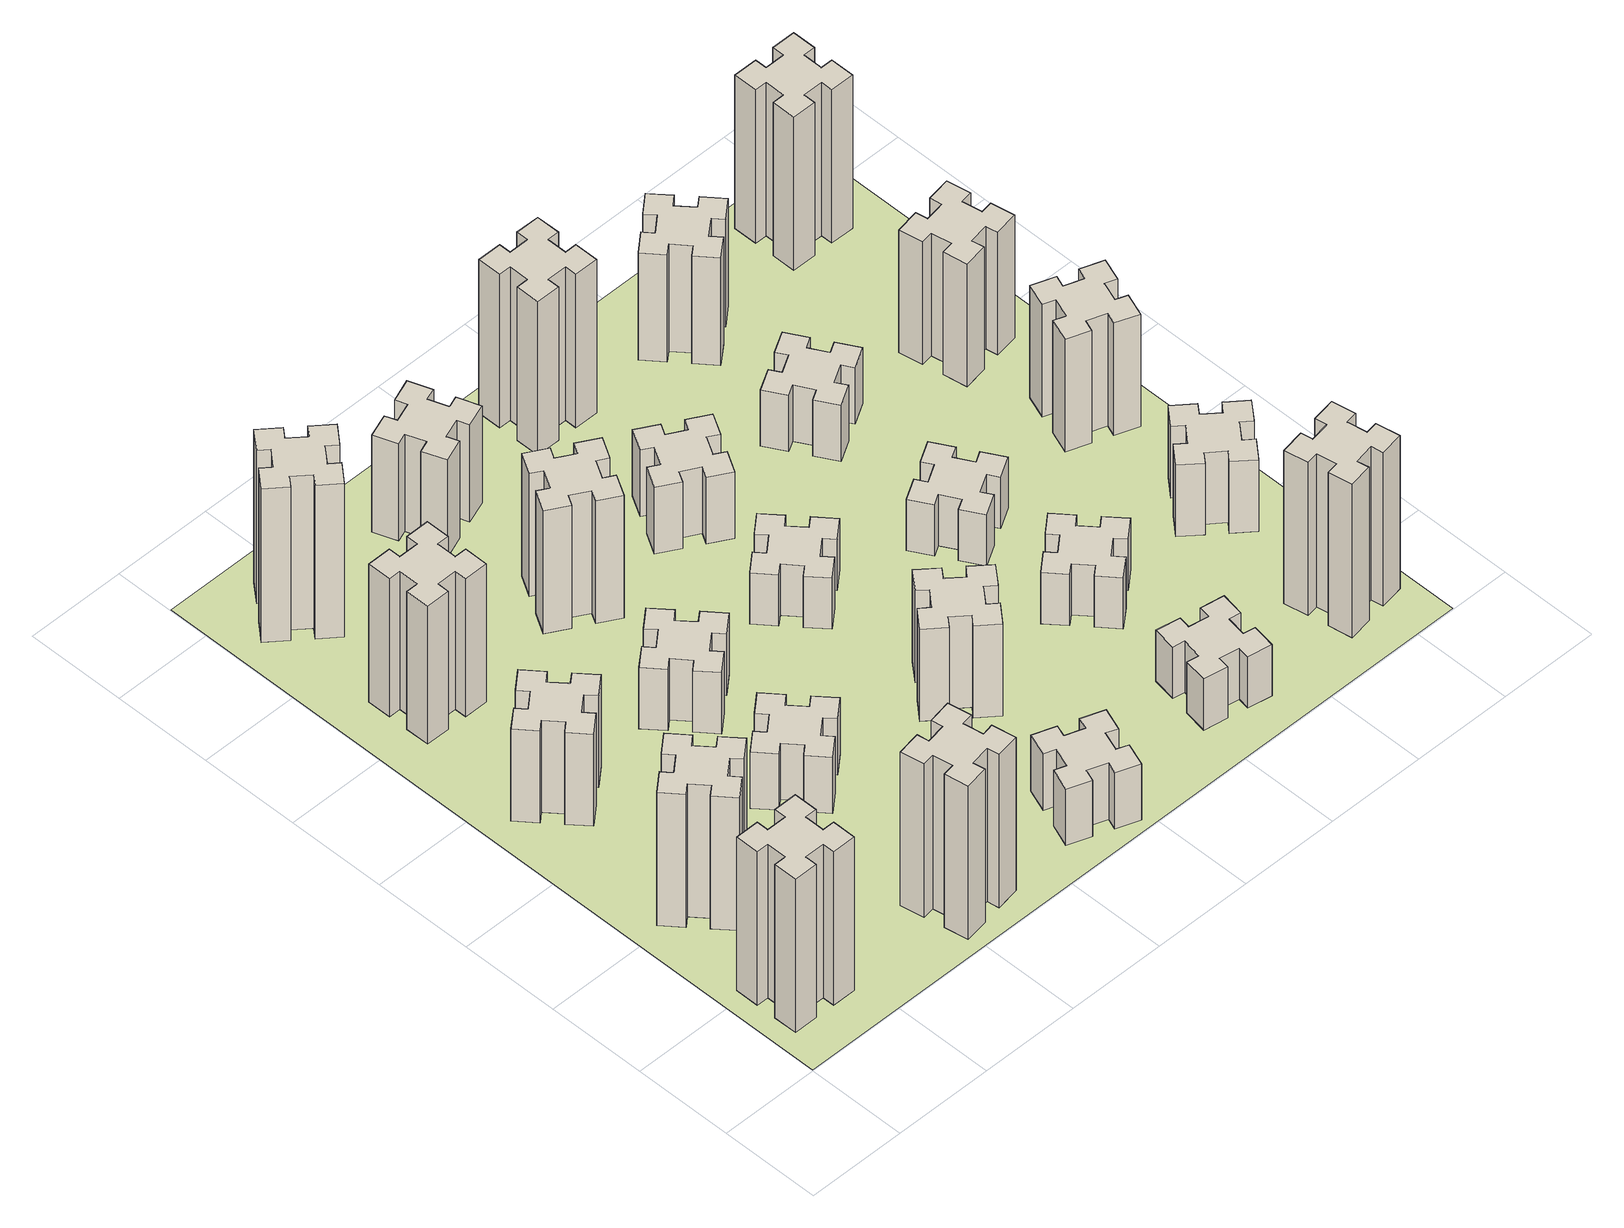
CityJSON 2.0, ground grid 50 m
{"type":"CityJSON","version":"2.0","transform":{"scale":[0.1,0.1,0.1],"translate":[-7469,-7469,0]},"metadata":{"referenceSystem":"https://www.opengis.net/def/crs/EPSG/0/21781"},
"CityObjects":{
"building1":{"type":"Building","attributes":{"class":"1000","function":"1000","usage":"1000","yearOfConstruction":2016,"roofType":"1000","measuredHeight":90,"storeysAboveGround":30,"storeysBelowGround":0},"geometry":[{"type":"Solid","lod":"1","boundaries":[[[[0,1,2,3,4,5,6,7,8,9,10,11,12,13,14,15,16,17,18,19]],[[17,16,20,21]],[[16,15,22,20]],[[15,14,23,22]],[[14,13,24,23]],[[13,12,25,24]],[[12,11,26,25]],[[11,10,27,26]],[[10,9,28,27]],[[9,8,29,28]],[[8,7,30,29]],[[7,6,31,30]],[[6,5,32,31]],[[5,4,33,32]],[[4,3,34,33]],[[3,2,35,34]],[[2,1,36,35]],[[1,0,37,36]],[[0,19,38,37]],[[19,18,39,38]],[[18,17,21,39]],[[24,25,26,27,28,29,30,31,32,33,34,35,36,37,38,39,21,20,22,23]]]]}]},
"building2":{"type":"Building","attributes":{"class":"1000","function":"1000","usage":"1000","yearOfConstruction":2016,"roofType":"1000","measuredHeight":78,"storeysAboveGround":30,"storeysBelowGround":0},"geometry":[{"type":"Solid","lod":"1","boundaries":[[[[40,41,42,43,44,45,46,47,48,49,50,51,52,53,54,55,56,57,58,59]],[[57,56,60,61]],[[56,55,62,60]],[[55,54,63,62]],[[54,53,64,63]],[[53,52,65,64]],[[52,51,66,65]],[[51,50,67,66]],[[50,49,68,67]],[[49,48,69,68]],[[48,47,70,69]],[[47,46,71,70]],[[46,45,72,71]],[[45,44,73,72]],[[44,43,74,73]],[[43,42,75,74]],[[42,41,76,75]],[[41,40,77,76]],[[40,59,78,77]],[[59,58,79,78]],[[58,57,61,79]],[[64,65,66,67,68,69,70,71,72,73,74,75,76,77,78,79,61,60,62,63]]]]}]},
"building3":{"type":"Building","attributes":{"class":"1000","function":"1000","usage":"1000","yearOfConstruction":2016,"roofType":"1000","measuredHeight":54,"storeysAboveGround":30,"storeysBelowGround":0},"geometry":[{"type":"Solid","lod":"1","boundaries":[[[[80,81,82,83,84,85,86,87,88,89,90,91,92,93,94,95,96,97,98,99]],[[97,96,100,101]],[[96,95,102,100]],[[95,94,103,102]],[[94,93,104,103]],[[93,92,105,104]],[[92,91,106,105]],[[91,90,107,106]],[[90,89,108,107]],[[89,88,109,108]],[[88,87,110,109]],[[87,86,111,110]],[[86,85,112,111]],[[85,84,113,112]],[[84,83,114,113]],[[83,82,115,114]],[[82,81,116,115]],[[81,80,117,116]],[[80,99,118,117]],[[99,98,119,118]],[[98,97,101,119]],[[104,105,106,107,108,109,110,111,112,113,114,115,116,117,118,119,101,100,102,103]]]]}]},
"building4":{"type":"Building","attributes":{"class":"1000","function":"1000","usage":"1000","yearOfConstruction":2016,"roofType":"1000","measuredHeight":81,"storeysAboveGround":30,"storeysBelowGround":0},"geometry":[{"type":"Solid","lod":"1","boundaries":[[[[120,121,122,123,124,125,126,127,128,129,130,131,132,133,134,135,136,137,138,139]],[[137,136,140,141]],[[136,135,142,140]],[[135,134,143,142]],[[134,133,144,143]],[[133,132,145,144]],[[132,131,146,145]],[[131,130,147,146]],[[130,129,148,147]],[[129,128,149,148]],[[128,127,150,149]],[[127,126,151,150]],[[126,125,152,151]],[[125,124,153,152]],[[124,123,154,153]],[[123,122,155,154]],[[122,121,156,155]],[[121,120,157,156]],[[120,139,158,157]],[[139,138,159,158]],[[138,137,141,159]],[[144,145,146,147,148,149,150,151,152,153,154,155,156,157,158,159,141,140,142,143]]]]}]},
"building5":{"type":"Building","attributes":{"class":"1000","function":"1000","usage":"1000","yearOfConstruction":2016,"roofType":"1000","measuredHeight":90,"storeysAboveGround":30,"storeysBelowGround":0},"geometry":[{"type":"Solid","lod":"1","boundaries":[[[[160,161,162,163,164,165,166,167,168,169,170,171,172,173,174,175,176,177,178,179]],[[177,176,180,181]],[[176,175,182,180]],[[175,174,183,182]],[[174,173,184,183]],[[173,172,185,184]],[[172,171,186,185]],[[171,170,187,186]],[[170,169,188,187]],[[169,168,189,188]],[[168,167,190,189]],[[167,166,191,190]],[[166,165,192,191]],[[165,164,193,192]],[[164,163,194,193]],[[163,162,195,194]],[[162,161,196,195]],[[161,160,197,196]],[[160,179,198,197]],[[179,178,199,198]],[[178,177,181,199]],[[184,185,186,187,188,189,190,191,192,193,194,195,196,197,198,199,181,180,182,183]]]]}]},
"building6":{"type":"Building","attributes":{"class":"1000","function":"1000","usage":"1000","yearOfConstruction":2016,"roofType":"1000","measuredHeight":90,"storeysAboveGround":30,"storeysBelowGround":0},"geometry":[{"type":"Solid","lod":"1","boundaries":[[[[200,201,202,203,204,205,206,207,208,209,210,211,212,213,214,215,216,217,218,219]],[[217,216,220,221]],[[216,215,222,220]],[[215,214,223,222]],[[214,213,224,223]],[[213,212,225,224]],[[212,211,226,225]],[[211,210,227,226]],[[210,209,228,227]],[[209,208,229,228]],[[208,207,230,229]],[[207,206,231,230]],[[206,205,232,231]],[[205,204,233,232]],[[204,203,234,233]],[[203,202,235,234]],[[202,201,236,235]],[[201,200,237,236]],[[200,219,238,237]],[[219,218,239,238]],[[218,217,221,239]],[[224,225,226,227,228,229,230,231,232,233,234,235,236,237,238,239,221,220,222,223]]]]}]},
"building7":{"type":"Building","attributes":{"class":"1000","function":"1000","usage":"1000","yearOfConstruction":2016,"roofType":"1000","measuredHeight":33,"storeysAboveGround":30,"storeysBelowGround":0},"geometry":[{"type":"Solid","lod":"1","boundaries":[[[[240,241,242,243,244,245,246,247,248,249,250,251,252,253,254,255,256,257,258,259]],[[257,256,260,261]],[[256,255,262,260]],[[255,254,263,262]],[[254,253,264,263]],[[253,252,265,264]],[[252,251,266,265]],[[251,250,267,266]],[[250,249,268,267]],[[249,248,269,268]],[[248,247,270,269]],[[247,246,271,270]],[[246,245,272,271]],[[245,244,273,272]],[[244,243,274,273]],[[243,242,275,274]],[[242,241,276,275]],[[241,240,277,276]],[[240,259,278,277]],[[259,258,279,278]],[[258,257,261,279]],[[264,265,266,267,268,269,270,271,272,273,274,275,276,277,278,279,261,260,262,263]]]]}]},
"building8":{"type":"Building","attributes":{"class":"1000","function":"1000","usage":"1000","yearOfConstruction":2016,"roofType":"1000","measuredHeight":36,"storeysAboveGround":30,"storeysBelowGround":0},"geometry":[{"type":"Solid","lod":"1","boundaries":[[[[280,281,282,283,284,285,286,287,288,289,290,291,292,293,294,295,296,297,298,299]],[[297,296,300,301]],[[296,295,302,300]],[[295,294,303,302]],[[294,293,304,303]],[[293,292,305,304]],[[292,291,306,305]],[[291,290,307,306]],[[290,289,308,307]],[[289,288,309,308]],[[288,287,310,309]],[[287,286,311,310]],[[286,285,312,311]],[[285,284,313,312]],[[284,283,314,313]],[[283,282,315,314]],[[282,281,316,315]],[[281,280,317,316]],[[280,299,318,317]],[[299,298,319,318]],[[298,297,301,319]],[[304,305,306,307,308,309,310,311,312,313,314,315,316,317,318,319,301,300,302,303]]]]}]},
"building9":{"type":"Building","attributes":{"class":"1000","function":"1000","usage":"1000","yearOfConstruction":2016,"roofType":"1000","measuredHeight":33,"storeysAboveGround":30,"storeysBelowGround":0},"geometry":[{"type":"Solid","lod":"1","boundaries":[[[[320,321,322,323,324,325,326,327,328,329,330,331,332,333,334,335,336,337,338,339]],[[337,336,340,341]],[[336,335,342,340]],[[335,334,343,342]],[[334,333,344,343]],[[333,332,345,344]],[[332,331,346,345]],[[331,330,347,346]],[[330,329,348,347]],[[329,328,349,348]],[[328,327,350,349]],[[327,326,351,350]],[[326,325,352,351]],[[325,324,353,352]],[[324,323,354,353]],[[323,322,355,354]],[[322,321,356,355]],[[321,320,357,356]],[[320,339,358,357]],[[339,338,359,358]],[[338,337,341,359]],[[344,345,346,347,348,349,350,351,352,353,354,355,356,357,358,359,341,340,342,343]]]]}]},
"building10":{"type":"Building","attributes":{"class":"1000","function":"1000","usage":"1000","yearOfConstruction":2016,"roofType":"1000","measuredHeight":72,"storeysAboveGround":30,"storeysBelowGround":0},"geometry":[{"type":"Solid","lod":"1","boundaries":[[[[360,361,362,363,364,365,366,367,368,369,370,371,372,373,374,375,376,377,378,379]],[[377,376,380,381]],[[376,375,382,380]],[[375,374,383,382]],[[374,373,384,383]],[[373,372,385,384]],[[372,371,386,385]],[[371,370,387,386]],[[370,369,388,387]],[[369,368,389,388]],[[368,367,390,389]],[[367,366,391,390]],[[366,365,392,391]],[[365,364,393,392]],[[364,363,394,393]],[[363,362,395,394]],[[362,361,396,395]],[[361,360,397,396]],[[360,379,398,397]],[[379,378,399,398]],[[378,377,381,399]],[[384,385,386,387,388,389,390,391,392,393,394,395,396,397,398,399,381,380,382,383]]]]}]},
"building11":{"type":"Building","attributes":{"class":"1000","function":"1000","usage":"1000","yearOfConstruction":2016,"roofType":"1000","measuredHeight":57,"storeysAboveGround":30,"storeysBelowGround":0},"geometry":[{"type":"Solid","lod":"1","boundaries":[[[[400,401,402,403,404,405,406,407,408,409,410,411,412,413,414,415,416,417,418,419]],[[417,416,420,421]],[[416,415,422,420]],[[415,414,423,422]],[[414,413,424,423]],[[413,412,425,424]],[[412,411,426,425]],[[411,410,427,426]],[[410,409,428,427]],[[409,408,429,428]],[[408,407,430,429]],[[407,406,431,430]],[[406,405,432,431]],[[405,404,433,432]],[[404,403,434,433]],[[403,402,435,434]],[[402,401,436,435]],[[401,400,437,436]],[[400,419,438,437]],[[419,418,439,438]],[[418,417,421,439]],[[424,425,426,427,428,429,430,431,432,433,434,435,436,437,438,439,421,420,422,423]]]]}]},
"building12":{"type":"Building","attributes":{"class":"1000","function":"1000","usage":"1000","yearOfConstruction":2016,"roofType":"1000","measuredHeight":54,"storeysAboveGround":30,"storeysBelowGround":0},"geometry":[{"type":"Solid","lod":"1","boundaries":[[[[440,441,442,443,444,445,446,447,448,449,450,451,452,453,454,455,456,457,458,459]],[[457,456,460,461]],[[456,455,462,460]],[[455,454,463,462]],[[454,453,464,463]],[[453,452,465,464]],[[452,451,466,465]],[[451,450,467,466]],[[450,449,468,467]],[[449,448,469,468]],[[448,447,470,469]],[[447,446,471,470]],[[446,445,472,471]],[[445,444,473,472]],[[444,443,474,473]],[[443,442,475,474]],[[442,441,476,475]],[[441,440,477,476]],[[440,459,478,477]],[[459,458,479,478]],[[458,457,461,479]],[[464,465,466,467,468,469,470,471,472,473,474,475,476,477,478,479,461,460,462,463]]]]}]},
"building13":{"type":"Building","attributes":{"class":"1000","function":"1000","usage":"1000","yearOfConstruction":2016,"roofType":"1000","measuredHeight":30,"storeysAboveGround":30,"storeysBelowGround":0},"geometry":[{"type":"Solid","lod":"1","boundaries":[[[[480,481,482,483,484,485,486,487,488,489,490,491,492,493,494,495,496,497,498,499]],[[497,496,500,501]],[[496,495,502,500]],[[495,494,503,502]],[[494,493,504,503]],[[493,492,505,504]],[[492,491,506,505]],[[491,490,507,506]],[[490,489,508,507]],[[489,488,509,508]],[[488,487,510,509]],[[487,486,511,510]],[[486,485,512,511]],[[485,484,513,512]],[[484,483,514,513]],[[483,482,515,514]],[[482,481,516,515]],[[481,480,517,516]],[[480,499,518,517]],[[499,498,519,518]],[[498,497,501,519]],[[504,505,506,507,508,509,510,511,512,513,514,515,516,517,518,519,501,500,502,503]]]]}]},
"building14":{"type":"Building","attributes":{"class":"1000","function":"1000","usage":"1000","yearOfConstruction":2016,"roofType":"1000","measuredHeight":39,"storeysAboveGround":30,"storeysBelowGround":0},"geometry":[{"type":"Solid","lod":"1","boundaries":[[[[520,521,522,523,524,525,526,527,528,529,530,531,532,533,534,535,536,537,538,539]],[[537,536,540,541]],[[536,535,542,540]],[[535,534,543,542]],[[534,533,544,543]],[[533,532,545,544]],[[532,531,546,545]],[[531,530,547,546]],[[530,529,548,547]],[[529,528,549,548]],[[528,527,550,549]],[[527,526,551,550]],[[526,525,552,551]],[[525,524,553,552]],[[524,523,554,553]],[[523,522,555,554]],[[522,521,556,555]],[[521,520,557,556]],[[520,539,558,557]],[[539,538,559,558]],[[538,537,541,559]],[[544,545,546,547,548,549,550,551,552,553,554,555,556,557,558,559,541,540,542,543]]]]}]},
"building15":{"type":"Building","attributes":{"class":"1000","function":"1000","usage":"1000","yearOfConstruction":2016,"roofType":"1000","measuredHeight":30,"storeysAboveGround":30,"storeysBelowGround":0},"geometry":[{"type":"Solid","lod":"1","boundaries":[[[[560,561,562,563,564,565,566,567,568,569,570,571,572,573,574,575,576,577,578,579]],[[577,576,580,581]],[[576,575,582,580]],[[575,574,583,582]],[[574,573,584,583]],[[573,572,585,584]],[[572,571,586,585]],[[571,570,587,586]],[[570,569,588,587]],[[569,568,589,588]],[[568,567,590,589]],[[567,566,591,590]],[[566,565,592,591]],[[565,564,593,592]],[[564,563,594,593]],[[563,562,595,594]],[[562,561,596,595]],[[561,560,597,596]],[[560,579,598,597]],[[579,578,599,598]],[[578,577,581,599]],[[584,585,586,587,588,589,590,591,592,593,594,595,596,597,598,599,581,580,582,583]]]]}]},
"building16":{"type":"Building","attributes":{"class":"1000","function":"1000","usage":"1000","yearOfConstruction":2016,"roofType":"1000","measuredHeight":90,"storeysAboveGround":30,"storeysBelowGround":0},"geometry":[{"type":"Solid","lod":"1","boundaries":[[[[600,601,602,603,604,605,606,607,608,609,610,611,612,613,614,615,616,617,618,619]],[[617,616,620,621]],[[616,615,622,620]],[[615,614,623,622]],[[614,613,624,623]],[[613,612,625,624]],[[612,611,626,625]],[[611,610,627,626]],[[610,609,628,627]],[[609,608,629,628]],[[608,607,630,629]],[[607,606,631,630]],[[606,605,632,631]],[[605,604,633,632]],[[604,603,634,633]],[[603,602,635,634]],[[602,601,636,635]],[[601,600,637,636]],[[600,619,638,637]],[[619,618,639,638]],[[618,617,621,639]],[[624,625,626,627,628,629,630,631,632,633,634,635,636,637,638,639,621,620,622,623]]]]}]},
"building17":{"type":"Building","attributes":{"class":"1000","function":"1000","usage":"1000","yearOfConstruction":2016,"roofType":"1000","measuredHeight":30,"storeysAboveGround":30,"storeysBelowGround":0},"geometry":[{"type":"Solid","lod":"1","boundaries":[[[[640,641,642,643,644,645,646,647,648,649,650,651,652,653,654,655,656,657,658,659]],[[657,656,660,661]],[[656,655,662,660]],[[655,654,663,662]],[[654,653,664,663]],[[653,652,665,664]],[[652,651,666,665]],[[651,650,667,666]],[[650,649,668,667]],[[649,648,669,668]],[[648,647,670,669]],[[647,646,671,670]],[[646,645,672,671]],[[645,644,673,672]],[[644,643,674,673]],[[643,642,675,674]],[[642,641,676,675]],[[641,640,677,676]],[[640,659,678,677]],[[659,658,679,678]],[[658,657,661,679]],[[664,665,666,667,668,669,670,671,672,673,674,675,676,677,678,679,661,660,662,663]]]]}]},
"building18":{"type":"Building","attributes":{"class":"1000","function":"1000","usage":"1000","yearOfConstruction":2016,"roofType":"1000","measuredHeight":30,"storeysAboveGround":30,"storeysBelowGround":0},"geometry":[{"type":"Solid","lod":"1","boundaries":[[[[680,681,682,683,684,685,686,687,688,689,690,691,692,693,694,695,696,697,698,699]],[[697,696,700,701]],[[696,695,702,700]],[[695,694,703,702]],[[694,693,704,703]],[[693,692,705,704]],[[692,691,706,705]],[[691,690,707,706]],[[690,689,708,707]],[[689,688,709,708]],[[688,687,710,709]],[[687,686,711,710]],[[686,685,712,711]],[[685,684,713,712]],[[684,683,714,713]],[[683,682,715,714]],[[682,681,716,715]],[[681,680,717,716]],[[680,699,718,717]],[[699,698,719,718]],[[698,697,701,719]],[[704,705,706,707,708,709,710,711,712,713,714,715,716,717,718,719,701,700,702,703]]]]}]},
"building19":{"type":"Building","attributes":{"class":"1000","function":"1000","usage":"1000","yearOfConstruction":2016,"roofType":"1000","measuredHeight":33,"storeysAboveGround":30,"storeysBelowGround":0},"geometry":[{"type":"Solid","lod":"1","boundaries":[[[[720,721,722,723,724,725,726,727,728,729,730,731,732,733,734,735,736,737,738,739]],[[737,736,740,741]],[[736,735,742,740]],[[735,734,743,742]],[[734,733,744,743]],[[733,732,745,744]],[[732,731,746,745]],[[731,730,747,746]],[[730,729,748,747]],[[729,728,749,748]],[[728,727,750,749]],[[727,726,751,750]],[[726,725,752,751]],[[725,724,753,752]],[[724,723,754,753]],[[723,722,755,754]],[[722,721,756,755]],[[721,720,757,756]],[[720,739,758,757]],[[739,738,759,758]],[[738,737,741,759]],[[744,745,746,747,748,749,750,751,752,753,754,755,756,757,758,759,741,740,742,743]]]]}]},
"building20":{"type":"Building","attributes":{"class":"1000","function":"1000","usage":"1000","yearOfConstruction":2016,"roofType":"1000","measuredHeight":90,"storeysAboveGround":30,"storeysBelowGround":0},"geometry":[{"type":"Solid","lod":"1","boundaries":[[[[760,761,762,763,764,765,766,767,768,769,770,771,772,773,774,775,776,777,778,779]],[[777,776,780,781]],[[776,775,782,780]],[[775,774,783,782]],[[774,773,784,783]],[[773,772,785,784]],[[772,771,786,785]],[[771,770,787,786]],[[770,769,788,787]],[[769,768,789,788]],[[768,767,790,789]],[[767,766,791,790]],[[766,765,792,791]],[[765,764,793,792]],[[764,763,794,793]],[[763,762,795,794]],[[762,761,796,795]],[[761,760,797,796]],[[760,779,798,797]],[[779,778,799,798]],[[778,777,781,799]],[[784,785,786,787,788,789,790,791,792,793,794,795,796,797,798,799,781,780,782,783]]]]}]},
"building21":{"type":"Building","attributes":{"class":"1000","function":"1000","usage":"1000","yearOfConstruction":2016,"roofType":"1000","measuredHeight":63,"storeysAboveGround":30,"storeysBelowGround":0},"geometry":[{"type":"Solid","lod":"1","boundaries":[[[[800,801,802,803,804,805,806,807,808,809,810,811,812,813,814,815,816,817,818,819]],[[817,816,820,821]],[[816,815,822,820]],[[815,814,823,822]],[[814,813,824,823]],[[813,812,825,824]],[[812,811,826,825]],[[811,810,827,826]],[[810,809,828,827]],[[809,808,829,828]],[[808,807,830,829]],[[807,806,831,830]],[[806,805,832,831]],[[805,804,833,832]],[[804,803,834,833]],[[803,802,835,834]],[[802,801,836,835]],[[801,800,837,836]],[[800,819,838,837]],[[819,818,839,838]],[[818,817,821,839]],[[824,825,826,827,828,829,830,831,832,833,834,835,836,837,838,839,821,820,822,823]]]]}]},
"building22":{"type":"Building","attributes":{"class":"1000","function":"1000","usage":"1000","yearOfConstruction":2016,"roofType":"1000","measuredHeight":42,"storeysAboveGround":30,"storeysBelowGround":0},"geometry":[{"type":"Solid","lod":"1","boundaries":[[[[840,841,842,843,844,845,846,847,848,849,850,851,852,853,854,855,856,857,858,859]],[[857,856,860,861]],[[856,855,862,860]],[[855,854,863,862]],[[854,853,864,863]],[[853,852,865,864]],[[852,851,866,865]],[[851,850,867,866]],[[850,849,868,867]],[[849,848,869,868]],[[848,847,870,869]],[[847,846,871,870]],[[846,845,872,871]],[[845,844,873,872]],[[844,843,874,873]],[[843,842,875,874]],[[842,841,876,875]],[[841,840,877,876]],[[840,859,878,877]],[[859,858,879,878]],[[858,857,861,879]],[[864,865,866,867,868,869,870,871,872,873,874,875,876,877,878,879,861,860,862,863]]]]}]},
"building23":{"type":"Building","attributes":{"class":"1000","function":"1000","usage":"1000","yearOfConstruction":2016,"roofType":"1000","measuredHeight":66,"storeysAboveGround":30,"storeysBelowGround":0},"geometry":[{"type":"Solid","lod":"1","boundaries":[[[[880,881,882,883,884,885,886,887,888,889,890,891,892,893,894,895,896,897,898,899]],[[897,896,900,901]],[[896,895,902,900]],[[895,894,903,902]],[[894,893,904,903]],[[893,892,905,904]],[[892,891,906,905]],[[891,890,907,906]],[[890,889,908,907]],[[889,888,909,908]],[[888,887,910,909]],[[887,886,911,910]],[[886,885,912,911]],[[885,884,913,912]],[[884,883,914,913]],[[883,882,915,914]],[[882,881,916,915]],[[881,880,917,916]],[[880,899,918,917]],[[899,898,919,918]],[[898,897,901,919]],[[904,905,906,907,908,909,910,911,912,913,914,915,916,917,918,919,901,900,902,903]]]]}]},
"building24":{"type":"Building","attributes":{"class":"1000","function":"1000","usage":"1000","yearOfConstruction":2016,"roofType":"1000","measuredHeight":72,"storeysAboveGround":30,"storeysBelowGround":0},"geometry":[{"type":"Solid","lod":"1","boundaries":[[[[920,921,922,923,924,925,926,927,928,929,930,931,932,933,934,935,936,937,938,939]],[[937,936,940,941]],[[936,935,942,940]],[[935,934,943,942]],[[934,933,944,943]],[[933,932,945,944]],[[932,931,946,945]],[[931,930,947,946]],[[930,929,948,947]],[[929,928,949,948]],[[928,927,950,949]],[[927,926,951,950]],[[926,925,952,951]],[[925,924,953,952]],[[924,923,954,953]],[[923,922,955,954]],[[922,921,956,955]],[[921,920,957,956]],[[920,939,958,957]],[[939,938,959,958]],[[938,937,941,959]],[[944,945,946,947,948,949,950,951,952,953,954,955,956,957,958,959,941,940,942,943]]]]}]},
"building25":{"type":"Building","attributes":{"class":"1000","function":"1000","usage":"1000","yearOfConstruction":2016,"roofType":"1000","measuredHeight":90,"storeysAboveGround":30,"storeysBelowGround":0},"geometry":[{"type":"Solid","lod":"1","boundaries":[[[[960,961,962,963,964,965,966,967,968,969,970,971,972,973,974,975,976,977,978,979]],[[977,976,980,981]],[[976,975,982,980]],[[975,974,983,982]],[[974,973,984,983]],[[973,972,985,984]],[[972,971,986,985]],[[971,970,987,986]],[[970,969,988,987]],[[969,968,989,988]],[[968,967,990,989]],[[967,966,991,990]],[[966,965,992,991]],[[965,964,993,992]],[[964,963,994,993]],[[963,962,995,994]],[[962,961,996,995]],[[961,960,997,996]],[[960,979,998,997]],[[979,978,999,998]],[[978,977,981,999]],[[984,985,986,987,988,989,990,991,992,993,994,995,996,997,998,999,981,980,982,983]]]]}]},
"landuse1":{"type":"LandUse","attributes":{"name":"plot1","function":"1010"},"geometry":[{"type":"MultiSurface","lod":"1","boundaries":[[[1000,1001,1002,1003]]]}]}
},
"vertices":[
[165,425,0],[165,325,0],[105,325,0],[105,205,0],[225,205,0],[225,265,0],[325,265,0],[325,205,0],[445,205,0],[445,325,0],[385,325,0],[385,425,0],[445,425,0],[445,545,0],[325,545,0],[325,485,0],[225,485,0],[225,545,0],[105,545,0],[105,425,0],[225,485,900],[225,545,900],[325,485,900],[325,545,900],[445,545,900],[445,425,900],[385,425,900],[385,325,900],[445,325,900],[445,205,900],[325,205,900],[325,265,900],[225,265,900],[225,205,900],[105,205,900],[105,325,900],[165,325,900],[165,425,900],[105,425,900],[105,545,900],
[408,899,0],[484,963,0],[523,917,0],[615,994,0],[538,1086,0],[492,1048,0],[427,1124,0],[473,1163,0],[396,1255,0],[304,1178,0],[343,1132,0],[266,1067,0],[228,1113,0],[136,1036,0],[213,944,0],[259,983,0],[323,906,0],[277,868,0],[354,776,0],[446,853,0],[323,906,780],[277,868,780],[259,983,780],[213,944,780],[136,1036,780],[228,1113,780],[266,1067,780],[343,1132,780],[304,1178,780],[396,1255,780],[473,1163,780],[427,1124,780],[492,1048,780],[538,1086,780],[615,994,780],[523,917,780],[484,963,780],[408,899,780],[446,853,780],[354,776,780],
[492,1888,0],[427,1964,0],[473,2003,0],[396,2095,0],[304,2018,0],[343,1972,0],[266,1907,0],[228,1953,0],[136,1876,0],[213,1784,0],[259,1823,0],[323,1746,0],[277,1708,0],[354,1616,0],[446,1693,0],[408,1739,0],[484,1803,0],[523,1757,0],[615,1834,0],[538,1926,0],[484,1803,540],[523,1757,540],[408,1739,540],[446,1693,540],[354,1616,540],[277,1708,540],[323,1746,540],[259,1823,540],[213,1784,540],[136,1876,540],[228,1953,540],[266,1907,540],[343,1972,540],[304,2018,540],[396,2095,540],[473,2003,540],[427,1964,540],[492,1888,540],[538,1926,540],[615,1834,540],
[485,2545,0],[485,2645,0],[545,2645,0],[545,2765,0],[425,2765,0],[425,2705,0],[325,2705,0],[325,2765,0],[205,2765,0],[205,2645,0],[265,2645,0],[265,2545,0],[205,2545,0],[205,2425,0],[325,2425,0],[325,2485,0],[425,2485,0],[425,2425,0],[545,2425,0],[545,2545,0],[425,2485,810],[425,2425,810],[325,2485,810],[325,2425,810],[205,2425,810],[205,2545,810],[265,2545,810],[265,2645,810],[205,2645,810],[205,2765,810],[325,2765,810],[325,2705,810],[425,2705,810],[425,2765,810],[545,2765,810],[545,2645,810],[485,2645,810],[485,2545,810],[545,2545,810],[545,2425,810],
[1085,158,0],[1184,176,0],[1194,117,0],[1312,137,0],[1291,256,0],[1232,245,0],[1215,344,0],[1274,354,0],[1253,472,0],[1135,451,0],[1145,392,0],[1047,375,0],[1037,434,0],[918,413,0],[939,295,0],[998,305,0],[1016,207,0],[957,197,0],[977,78,0],[1096,99,0],[1016,207,900],[957,197,900],[998,305,900],[939,295,900],[918,413,900],[1037,434,900],[1047,375,900],[1145,392,900],[1135,451,900],[1253,472,900],[1274,354,900],[1215,344,900],[1232,245,900],[1291,256,900],[1312,137,900],[1194,117,900],[1184,176,900],[1085,158,900],[1096,99,900],[977,78,900],
[484,3387,0],[408,3452,0],[446,3498,0],[354,3575,0],[277,3483,0],[323,3444,0],[259,3368,0],[213,3406,0],[136,3314,0],[228,3237,0],[266,3283,0],[343,3219,0],[304,3173,0],[396,3096,0],[473,3188,0],[427,3226,0],[492,3303,0],[538,3264,0],[615,3356,0],[523,3433,0],[492,3303,900],[538,3264,900],[427,3226,900],[473,3188,900],[396,3096,900],[304,3173,900],[343,3219,900],[266,3283,900],[228,3237,900],[136,3314,900],[213,3406,900],[259,3368,900],[323,3444,900],[277,3483,900],[354,3575,900],[446,3498,900],[408,3452,900],[484,3387,900],[523,3433,900],[615,3356,900],
[1083,1332,0],[1006,1267,0],[968,1313,0],[876,1236,0],[953,1144,0],[999,1183,0],[1063,1106,0],[1017,1068,0],[1094,976,0],[1186,1053,0],[1148,1099,0],[1224,1163,0],[1263,1117,0],[1355,1194,0],[1278,1286,0],[1232,1248,0],[1167,1324,0],[1213,1363,0],[1136,1455,0],[1044,1378,0],[1167,1324,330],[1213,1363,330],[1232,1248,330],[1278,1286,330],[1355,1194,330],[1263,1117,330],[1224,1163,330],[1148,1099,330],[1186,1053,330],[1094,976,330],[1017,1068,330],[1063,1106,330],[999,1183,330],[953,1144,330],[876,1236,330],[968,1313,330],[1006,1267,330],[1083,1332,330],[1044,1378,330],[1136,1455,330],
[1083,1972,0],[1006,1907,0],[968,1953,0],[876,1876,0],[953,1784,0],[999,1823,0],[1063,1746,0],[1017,1708,0],[1094,1616,0],[1186,1693,0],[1148,1739,0],[1224,1803,0],[1263,1757,0],[1355,1834,0],[1278,1926,0],[1232,1888,0],[1167,1964,0],[1213,2003,0],[1136,2095,0],[1044,2018,0],[1167,1964,360],[1213,2003,360],[1232,1888,360],[1278,1926,360],[1355,1834,360],[1263,1757,360],[1224,1803,360],[1148,1739,360],[1186,1693,360],[1094,1616,360],[1017,1708,360],[1063,1746,360],[999,1823,360],[953,1784,360],[876,1876,360],[968,1953,360],[1006,1907,360],[1083,1972,360],[1044,2018,360],[1136,2095,360],
[1769,360,0],[1735,266,0],[1679,287,0],[1637,174,0],[1750,133,0],[1771,189,0],[1865,155,0],[1844,99,0],[1957,57,0],[1998,170,0],[1942,191,0],[1976,285,0],[2032,264,0],[2073,377,0],[1960,418,0],[1940,362,0],[1846,396,0],[1867,452,0],[1754,493,0],[1713,380,0],[1846,396,330],[1867,452,330],[1940,362,330],[1960,418,330],[2073,377,330],[2032,264,330],[1976,285,330],[1942,191,330],[1998,170,330],[1957,57,330],[1844,99,330],[1865,155,330],[1771,189,330],[1750,133,330],[1637,174,330],[1679,287,330],[1735,266,330],[1769,360,330],[1713,380,330],[1754,493,330],
[1314,2666,0],[1227,2716,0],[1257,2768,0],[1153,2828,0],[1093,2724,0],[1145,2694,0],[1095,2607,0],[1043,2637,0],[983,2533,0],[1087,2473,0],[1117,2525,0],[1204,2475,0],[1174,2423,0],[1278,2363,0],[1338,2467,0],[1286,2497,0],[1336,2584,0],[1388,2554,0],[1448,2658,0],[1344,2718,0],[1336,2584,720],[1388,2554,720],[1286,2497,720],[1338,2467,720],[1278,2363,720],[1174,2423,720],[1204,2475,720],[1117,2525,720],[1087,2473,720],[983,2533,720],[1043,2637,720],[1095,2607,720],[1145,2694,720],[1093,2724,720],[1153,2828,720],[1257,2768,720],[1227,2716,720],[1314,2666,720],[1344,2718,720],[1448,2658,720],
[1125,3456,0],[1031,3422,0],[1010,3478,0],[897,3437,0],[939,3324,0],[995,3345,0],[1029,3251,0],[973,3230,0],[1014,3117,0],[1127,3159,0],[1106,3215,0],[1200,3249,0],[1220,3193,0],[1333,3234,0],[1292,3347,0],[1236,3326,0],[1202,3420,0],[1258,3440,0],[1217,3553,0],[1104,3512,0],[1202,3420,570],[1258,3440,570],[1236,3326,570],[1292,3347,570],[1333,3234,570],[1220,3193,570],[1200,3249,570],[1106,3215,570],[1127,3159,570],[1014,3117,570],[973,3230,570],[1029,3251,570],[995,3345,570],[939,3324,570],[897,3437,570],[1010,3478,570],[1031,3422,570],[1125,3456,570],[1104,3512,570],[1217,3553,570],
[1846,1063,0],[1923,999,0],[1884,953,0],[1976,876,0],[2053,968,0],[2007,1006,0],[2072,1083,0],[2118,1044,0],[2195,1136,0],[2103,1213,0],[2064,1167,0],[1988,1232,0],[2026,1278,0],[1934,1355,0],[1857,1263,0],[1903,1224,0],[1839,1148,0],[1793,1186,0],[1716,1094,0],[1808,1017,0],[1839,1148,540],[1793,1186,540],[1903,1224,540],[1857,1263,540],[1934,1355,540],[2026,1278,540],[1988,1232,540],[2064,1167,540],[2103,1213,540],[2195,1136,540],[2118,1044,540],[2072,1083,540],[2007,1006,540],[2053,968,540],[1976,876,540],[1884,953,540],[1923,999,540],[1846,1063,540],[1808,1017,540],[1716,1094,540],
[1972,1988,0],[1907,2064,0],[1953,2103,0],[1876,2195,0],[1784,2118,0],[1823,2072,0],[1746,2007,0],[1708,2053,0],[1616,1976,0],[1693,1884,0],[1739,1923,0],[1803,1846,0],[1757,1808,0],[1834,1716,0],[1926,1793,0],[1888,1839,0],[1964,1903,0],[2003,1857,0],[2095,1934,0],[2018,2026,0],[1964,1903,300],[2003,1857,300],[1888,1839,300],[1926,1793,300],[1834,1716,300],[1757,1808,300],[1803,1846,300],[1739,1923,300],[1693,1884,300],[1616,1976,300],[1708,2053,300],[1746,2007,300],[1823,2072,300],[1784,2118,300],[1876,2195,300],[1953,2103,300],[1907,2064,300],[1972,1988,300],[2018,2026,300],[2095,1934,300],
[1926,2497,0],[1976,2584,0],[2028,2554,0],[2088,2658,0],[1984,2718,0],[1954,2666,0],[1867,2716,0],[1897,2768,0],[1793,2828,0],[1733,2724,0],[1785,2694,0],[1735,2607,0],[1683,2637,0],[1623,2533,0],[1727,2473,0],[1757,2525,0],[1844,2475,0],[1814,2423,0],[1918,2363,0],[1978,2467,0],[1844,2475,390],[1814,2423,390],[1757,2525,390],[1727,2473,390],[1623,2533,390],[1683,2637,390],[1735,2607,390],[1785,2694,390],[1733,2724,390],[1793,2828,390],[1897,2768,390],[1867,2716,390],[1954,2666,390],[1984,2718,390],[2088,2658,390],[2028,2554,390],[1976,2584,390],[1926,2497,390],[1978,2467,390],[1918,2363,390],
[2596,444,0],[2578,345,0],[2519,356,0],[2498,237,0],[2617,217,0],[2627,276,0],[2725,258,0],[2715,199,0],[2833,178,0],[2854,297,0],[2795,307,0],[2812,405,0],[2871,395,0],[2892,513,0],[2774,534,0],[2764,475,0],[2665,492,0],[2676,551,0],[2557,572,0],[2537,454,0],[2665,492,300],[2676,551,300],[2764,475,300],[2774,534,300],[2892,513,300],[2871,395,300],[2812,405,300],[2795,307,300],[2854,297,300],[2833,178,300],[2715,199,300],[2725,258,300],[2627,276,300],[2617,217,300],[2498,237,300],[2519,356,300],[2578,345,300],[2596,444,300],[2537,454,300],[2557,572,300],
[1965,3385,0],[1965,3485,0],[2025,3485,0],[2025,3605,0],[1905,3605,0],[1905,3545,0],[1805,3545,0],[1805,3605,0],[1685,3605,0],[1685,3485,0],[1745,3485,0],[1745,3385,0],[1685,3385,0],[1685,3265,0],[1805,3265,0],[1805,3325,0],[1905,3325,0],[1905,3265,0],[2025,3265,0],[2025,3385,0],[1905,3325,900],[1905,3265,900],[1805,3325,900],[1805,3265,900],[1685,3265,900],[1685,3385,900],[1745,3385,900],[1745,3485,900],[1685,3485,900],[1685,3605,900],[1805,3605,900],[1805,3545,900],[1905,3545,900],[1905,3605,900],[2025,3605,900],[2025,3485,900],[1965,3485,900],[1965,3385,900],[2025,3385,900],[2025,3265,900],
[2728,999,0],[2804,1063,0],[2843,1017,0],[2935,1094,0],[2858,1186,0],[2812,1148,0],[2747,1224,0],[2793,1263,0],[2716,1355,0],[2624,1278,0],[2663,1232,0],[2586,1167,0],[2548,1213,0],[2456,1136,0],[2533,1044,0],[2579,1083,0],[2643,1006,0],[2597,968,0],[2674,876,0],[2766,953,0],[2643,1006,300],[2597,968,300],[2579,1083,300],[2533,1044,300],[2456,1136,300],[2548,1213,300],[2586,1167,300],[2663,1232,300],[2624,1278,300],[2716,1355,300],[2793,1263,300],[2747,1224,300],[2812,1148,300],[2858,1186,300],[2935,1094,300],[2843,1017,300],[2804,1063,300],[2728,999,300],[2766,953,300],[2674,876,300],
[2475,1744,0],[2525,1657,0],[2473,1627,0],[2533,1523,0],[2637,1583,0],[2607,1635,0],[2694,1685,0],[2724,1633,0],[2828,1693,0],[2768,1797,0],[2716,1767,0],[2666,1854,0],[2718,1884,0],[2658,1988,0],[2554,1928,0],[2584,1876,0],[2497,1826,0],[2467,1878,0],[2363,1818,0],[2423,1714,0],[2497,1826,300],[2467,1878,300],[2584,1876,300],[2554,1928,300],[2658,1988,300],[2718,1884,300],[2666,1854,300],[2716,1767,300],[2768,1797,300],[2828,1693,300],[2724,1633,300],[2694,1685,300],[2607,1635,300],[2637,1583,300],[2533,1523,300],[2473,1627,300],[2525,1657,300],[2475,1744,300],[2423,1714,300],[2363,1818,300],
[2475,2584,0],[2525,2497,0],[2473,2467,0],[2533,2363,0],[2637,2423,0],[2607,2475,0],[2694,2525,0],[2724,2473,0],[2828,2533,0],[2768,2637,0],[2716,2607,0],[2666,2694,0],[2718,2724,0],[2658,2828,0],[2554,2768,0],[2584,2716,0],[2497,2666,0],[2467,2718,0],[2363,2658,0],[2423,2554,0],[2497,2666,330],[2467,2718,330],[2584,2716,330],[2554,2768,330],[2658,2828,330],[2718,2724,330],[2666,2694,330],[2716,2607,330],[2768,2637,330],[2828,2533,330],[2724,2473,330],[2694,2525,330],[2607,2475,330],[2637,2423,330],[2533,2363,330],[2473,2467,330],[2525,2497,330],[2475,2584,330],[2423,2554,330],[2363,2658,330],
[3465,492,0],[3367,475,0],[3357,534,0],[3238,513,0],[3259,395,0],[3318,405,0],[3336,307,0],[3277,297,0],[3297,178,0],[3416,199,0],[3405,258,0],[3504,276,0],[3514,217,0],[3632,237,0],[3611,356,0],[3552,345,0],[3535,444,0],[3594,454,0],[3573,572,0],[3455,551,0],[3535,444,900],[3594,454,900],[3552,345,900],[3611,356,900],[3632,237,900],[3514,217,900],[3504,276,900],[3405,258,900],[3416,199,900],[3297,178,900],[3277,297,900],[3336,307,900],[3318,405,900],[3259,395,900],[3238,513,900],[3357,534,900],[3367,475,900],[3465,492,900],[3455,551,900],[3573,572,900],
[2712,3368,0],[2647,3444,0],[2693,3483,0],[2616,3575,0],[2524,3498,0],[2563,3452,0],[2486,3387,0],[2448,3433,0],[2356,3356,0],[2433,3264,0],[2479,3303,0],[2543,3226,0],[2497,3188,0],[2574,3096,0],[2666,3173,0],[2628,3219,0],[2704,3283,0],[2743,3237,0],[2835,3314,0],[2758,3406,0],[2704,3283,630],[2743,3237,630],[2628,3219,630],[2666,3173,630],[2574,3096,630],[2497,3188,630],[2543,3226,630],[2479,3303,630],[2433,3264,630],[2356,3356,630],[2448,3433,630],[2486,3387,630],[2563,3452,630],[2524,3498,630],[2616,3575,630],[2693,3483,630],[2647,3444,630],[2712,3368,630],[2758,3406,630],[2835,3314,630],
[3544,1167,0],[3468,1232,0],[3506,1278,0],[3414,1355,0],[3337,1263,0],[3383,1224,0],[3319,1148,0],[3273,1186,0],[3196,1094,0],[3288,1017,0],[3326,1063,0],[3403,999,0],[3364,953,0],[3456,876,0],[3533,968,0],[3487,1006,0],[3552,1083,0],[3598,1044,0],[3675,1136,0],[3583,1213,0],[3552,1083,420],[3598,1044,420],[3487,1006,420],[3533,968,420],[3456,876,420],[3364,953,420],[3403,999,420],[3326,1063,420],[3288,1017,420],[3196,1094,420],[3273,1186,420],[3319,1148,420],[3383,1224,420],[3337,1263,420],[3414,1355,420],[3506,1278,420],[3468,1232,420],[3544,1167,420],[3583,1213,420],[3675,1136,420],
[3520,1942,0],[3426,1976,0],[3447,2032,0],[3334,2073,0],[3293,1960,0],[3349,1940,0],[3315,1846,0],[3259,1867,0],[3217,1754,0],[3330,1713,0],[3351,1769,0],[3445,1735,0],[3424,1679,0],[3537,1637,0],[3578,1750,0],[3522,1771,0],[3556,1865,0],[3612,1844,0],[3653,1957,0],[3540,1998,0],[3556,1865,660],[3612,1844,660],[3522,1771,660],[3578,1750,660],[3537,1637,660],[3424,1679,660],[3445,1735,660],[3351,1769,660],[3330,1713,660],[3217,1754,660],[3259,1867,660],[3315,1846,660],[3349,1940,660],[3293,1960,660],[3334,2073,660],[3447,2032,660],[3426,1976,660],[3520,1942,660],[3540,1998,660],[3653,1957,660],
[3365,2612,0],[3267,2595,0],[3257,2654,0],[3138,2633,0],[3159,2515,0],[3218,2525,0],[3236,2427,0],[3177,2417,0],[3197,2298,0],[3316,2319,0],[3305,2378,0],[3404,2396,0],[3414,2337,0],[3532,2357,0],[3511,2476,0],[3452,2465,0],[3435,2564,0],[3494,2574,0],[3473,2692,0],[3355,2671,0],[3435,2564,720],[3494,2574,720],[3452,2465,720],[3511,2476,720],[3532,2357,720],[3414,2337,720],[3404,2396,720],[3305,2378,720],[3316,2319,720],[3197,2298,720],[3177,2417,720],[3236,2427,720],[3218,2525,720],[3159,2515,720],[3138,2633,720],[3257,2654,720],[3267,2595,720],[3365,2612,720],[3355,2671,720],[3473,2692,720],
[3285,3325,0],[3385,3325,0],[3385,3265,0],[3505,3265,0],[3505,3385,0],[3445,3385,0],[3445,3485,0],[3505,3485,0],[3505,3605,0],[3385,3605,0],[3385,3545,0],[3285,3545,0],[3285,3605,0],[3165,3605,0],[3165,3485,0],[3225,3485,0],[3225,3385,0],[3165,3385,0],[3165,3265,0],[3285,3265,0],[3225,3385,900],[3165,3385,900],[3225,3485,900],[3165,3485,900],[3165,3605,900],[3285,3605,900],[3285,3545,900],[3385,3545,900],[3385,3605,900],[3505,3605,900],[3505,3485,900],[3445,3485,900],[3445,3385,900],[3505,3385,900],[3505,3265,900],[3385,3265,900],[3385,3325,900],[3285,3325,900],[3285,3265,900],[3165,3265,900],
[5,3705,0],[3705,3705,0],[3705,5,0],[5,5,0]
]}
